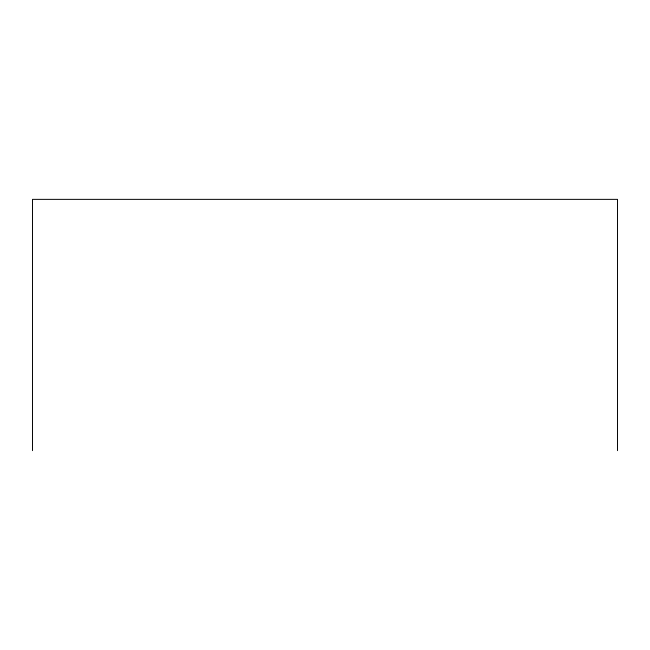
<?xml version="1.0" encoding="UTF-8"?>
<svg xmlns="http://www.w3.org/2000/svg" width="650" height="650" viewBox="0 0 650 650"><rect width="100%" height="100%" fill="white"/><g stroke="black" fill="none" stroke-linecap="round" stroke-linejoin="round"><path stroke-width="0.97" d="M617.5 450.637L617.5 199.363L32.5 199.363L32.5 450.637"/></g></svg>
